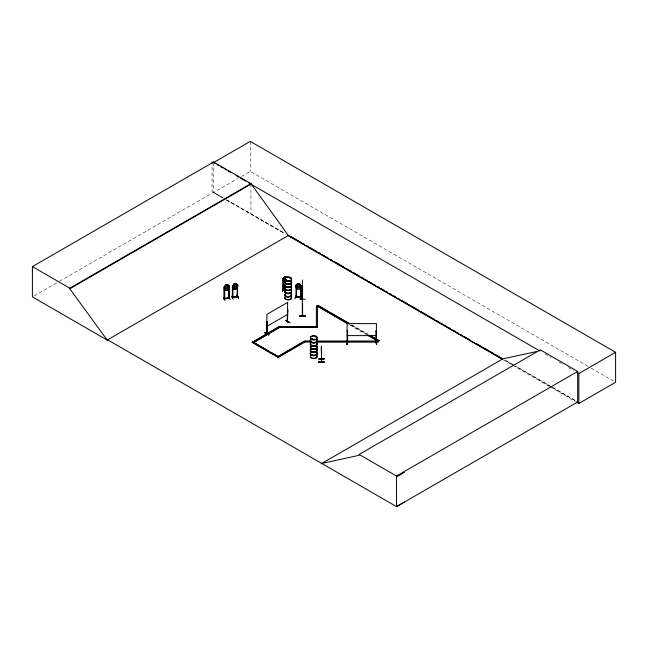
<?xml version="1.0" encoding="UTF-8"?>
<svg xmlns="http://www.w3.org/2000/svg" width="648" height="648" viewBox="0 0 648 648"><rect width="100%" height="100%" fill="white"/><g stroke="black" fill="none" stroke-linecap="round" stroke-linejoin="round"><path stroke-width="0.49" stroke-dasharray="3.24 2.43" d="M34.15 295.885L58.636 281.742M59.511 281.24L213.548 192.302L223.114 197.826M213.548 162.583L213.548 192.553L238.043 178.419M241.534 176.394L250.282 171.347L590.19 367.594M222.985 197.899L212.082 191.63L212.082 164.884M226.476 199.908L283.986 232.98L226.598 199.835M514.212 365.375L504.63 359.859L514.188 365.383M551.683 386.921L515.087 365.869L551.586 386.978M552.55 387.415L576.08 400.95M591.073 368.096L615.6 382.263M545.057 353.978L551.124 357.477M558.924 361.981L564.133 364.986M568.466 367.489L573.666 370.494M552.452 387.472L575.934 401.031M213.548 192.553L223.114 198.077M226.598 200.086L286.019 234.39M503.464 359.932L511.353 364.492M512.236 364.994L549.059 386.257M549.933 386.767L575.359 401.444M352.091 325.029L368.599 334.562M351.216 324.907L367.732 334.433M350.463 324.964L366.971 334.498M349.596 324.842L366.104 334.368M250.946 184.17L250.946 214.14M250.282 141.377L250.282 171.347M313.754 338.491A3.426 1.976 0 0 1 314.644 338.556"/><path stroke-width="0.97" d="M229.044 286.254L229.473 286.205L228.971 286.311M233.094 285.647L232.397 285.663L233.013 285.574L232.891 297.716L232.98 297.246M283.581 278.502L282.974 278.421L284.747 276.793L286.546 277.069L284.756 276.882L283.881 278.616L283.881 280.041L285.055 281.354M302.592 299.303L302.567 298.801M302.324 315.941L302.373 280.001M302.333 316.24L302.341 315.479L302.584 315.949M285.873 280.195L286.708 280.203L286.068 280.082M286.619 280.106L286.238 280.511M290.434 278.049L290.223 277.871M289.915 278.219L290.344 277.968M312.287 339.179L311.558 339.244L311.672 338.726M311.421 338.953L312.417 338.904M315.519 336.895L315.819 336.895M321.359 358.66L321.416 359.381L321.635 358.66M321.351 347.012L321.602 362.208L321.416 346.178L321.416 352.958M296.541 285.079L296.014 285.007L295.966 297.011L296.136 296.428L296.468 297.084L296.468 284.966M264.749 332.708C268.41 333.023 271.933 337.341 264.749 332.708L268.669 334.935M268.88 334.822L264.951 332.343M234.26 285.493L234.803 283.735M302.316 299.53L302.373 298.833M224.702 299.012C222.928 297.829 227.756 298.453 229.384 297.643M224.119 298.995L229.384 298.193L228.906 298.145M298.315 283.743L297.732 286.149L298.882 287.064L299.473 286.416L298.898 283.832M224.168 287.137L225.933 284.926L225.091 288.417L226.249 289.348L227.408 289.146L228.541 287.817L227.699 284.585L225.909 284.893C222.434 287.842 226.006 286.789 224.168 286.999L224.24 299.117L224.662 299.052L224.718 287.056M223.301 297.497L224.937 300.575M283.095 278.34L283.046 290.434L283.095 278.34L283.573 278.413L283.581 290.515M282.957 280.357L284.772 282.447M285.93 277.271L285.331 277.214L284.764 279.588M283.727 288.838L282.261 291.843M283.581 290.077L283.087 290.474M283.581 290.207L283.038 289.883M295.925 286.918L297.716 289.057L299.514 289.34L301.288 287.712L301.288 285.809L299.514 283.63L297.716 283.354L295.925 285.015L295.925 286.918L297.74 289.016M299.498 283.67L297.699 283.387L296.849 285.177L296.849 286.602L298.023 287.915L299.19 288.093L300.34 287.137L299.514 283.63M296.695 295.148L294.978 298.428L296.428 295.326M300.761 285.76L301.271 285.711L301.231 297.829M296.063 297.019L301.32 297.683M295.998 296.59L296.492 296.501M301.279 297.375C286.027 295.229 312.846 298.793 296.014 296.995M300.761 285.63L300.761 297.602M300.623 299.068L302.025 295.974L300.664 299.271M300.591 299.295L302.3 296.241M346.721 344.542L346.696 342.152L346.996 344.307M346.947 344.517L346.964 341.123L346.988 344.485M285.728 280.94A3.434 1.985 0 0 1 286.44 280.633L286.7 280.26M312.223 338.977L311.85 338.855M232.932 297.124L232.527 297.343M232.397 285.663L232.397 297.764L237.654 296.849L232.446 297.626M232.924 297.683L232.802 297.108M237.022 296.825L237.557 296.428M224.168 298.987L224.759 299.003M228.857 298.169L229.011 286.157M229.376 298.21L228.857 298.283L228.971 286.165M232.527 285.809L234.212 283.549L233.393 287.08L234.544 288.004L235.694 287.793L236.836 286.457L235.977 283.314L234.212 283.549L234.228 289.283L235.985 288.935L237.759 286.748L236.01 288.968L234.228 289.283L232.527 287.68M229.457 286.173L229.473 288.109L227.667 290.239L225.909 290.596L224.232 289.008M229.416 288.101L227.715 290.32L225.941 290.539L224.208 288.976M347.563 330.909L347.069 330.917L347.563 330.909L347.62 342.703M266.855 333.234L267.284 332.983M266.855 333.671L266.895 314.369L287.655 302.381L287.267 321.886L287.834 321.708M287.793 321.343L287.267 321.449M347.012 342.905C348.567 343.302 346.008 342.565 347.506 342.428M375.937 330.917L376.431 331.023L375.937 330.917L375.994 343.051C376.82 341.65 375.686 343.497 376.375 343.027L376.431 323.627L347.069 323.627L347.085 343.027M283.038 290.32L283.589 290.377M267.243 321.449L267.187 333.453M287.267 321.886L287.655 309.671L287.437 321.967L287.655 321.222M287.469 321.943L287.793 309.744M285.809 320.558L289.94 322.664L286.019 320.428M107.665 339.852L107.244 340.103L32.4 296.889L32.4 266.611L213.548 162.024L250.946 183.611L288.344 235.483L502.459 359.105M213.548 162.024L213.548 162.583L250.282 141.377L615.6 352.293L615.6 382.263L578.866 403.469L576.242 401.946M32.4 266.611L69.798 288.198L250.946 183.611M404.449 502.103L396.519 506.623L107.617 339.827L107.187 340.07L69.798 288.757L250.946 184.17M107.187 340.07L288.765 235.24M266.895 326.357L287.655 314.369M310.894 342.014L304.86 342.014L278.146 357.437L252.194 342.452L278.899 326.657L279.661 327.094L317.439 327.094M252.194 342.452L278.899 327.029L279.661 327.467L317.439 327.467L317.439 305.897L318.192 305.459L349.483 323.522M279.661 327.094L253.708 342.452L279.661 327.467L279.661 326.471L316.37 326.471M327.75 311.356L318.192 305.84L317.439 306.277L347.855 323.838M310.894 341.642L304.098 341.204L278.146 356.562L291.989 348.567M293.722 347.571L299.773 344.072M301.506 343.076L304.098 341.577L304.86 342.014L304.86 341.018L310.894 341.018M252.194 342.079L278.146 357.064L304.86 341.642M378.27 341.399L379.031 340.581L378.27 341.018L316.929 341.018M321.311 463.693L502.889 358.854L536.341 351.581M321.732 463.442L359.13 455.309L359.13 454.442L540.278 349.855L577.676 371.442L577.676 402.035L396.519 506.623L396.519 476.029L577.676 371.442M540.278 350.722L539.857 350.973L248.338 182.663M577.133 372.495L578.866 373.499L615.6 352.293M396.519 476.904L404.449 472.384M231.49 296.176L233.11 299.214M286.1 280.219L286.619 280.26M311.704 339.017L312.166 339.017M283.5 290.077L283.095 290.021M232.365 297.197L232.988 297.351M237.557 296.865L237.549 284.747L237.079 284.828L237.192 296.93M302.592 316.248L302.559 303.953M228.906 297.707L229.424 297.772L224.192 298.679M267.025 333.752L267.033 321.732M234.819 283.775L235.394 283.67L235.977 286.019L234.819 286.967L234.26 286.335M238.521 298.25L237.111 295.204M237.549 296.298L237.038 296.363L237.605 296.29M236.86 295.188L238.739 298.242L237.103 295.18M225.958 284.974L227.691 284.666M228.655 296.371L230.21 299.651M376.375 342.589L375.881 342.581M375.913 342.881L376.375 342.873M300.85 297.181L300.688 297.724M285.841 320.493L289.761 322.728M232.478 297.764L232.454 285.768M224.645 298.906L224.759 298.688M286.473 280.649L285.979 280.26M237.484 296.727L237.549 284.747M224.249 299.101L224.168 286.999M302.567 287.283L302.567 299.595M299.716 299.174L305.224 299.23M299.716 316.022C316.799 316.232 288.125 316.264 305.224 316.046M299.716 316.232L305.224 316.264M376.512 341.14L376.504 344.55L376.763 342.128M279.661 326.851L316.37 326.851M347.069 335.615L376.431 335.615M316.929 341.642L378.27 341.642M316.929 342.014L378.27 342.014L378.27 341.018L368.712 335.502M318.759 358.943L324.259 358.96M318.759 361.957L324.259 361.965L324.259 362.386L318.759 362.378L318.759 361.957L324.259 362.005M318.759 362.224L324.259 362.208M229.335 297.651L229.384 298.08M298.299 283.775L298.882 283.865M376.545 344.315L376.553 342.128M237.079 296.492L232.397 297.327M264.935 332.375L268.855 334.611M213.548 162.583L215.29 163.588M217.031 164.592L218.773 165.596M220.506 166.601L223.114 168.107M224.856 169.112L226.598 170.116M228.339 171.121L230.947 172.627M236.164 175.64L238.772 177.147M240.513 178.151L245.73 181.157M290.515 236.245L296.63 239.776M298.38 240.789L301.004 242.303M302.746 243.308L304.495 244.32M306.245 245.325L308.869 246.839M310.619 247.852L312.36 248.864M314.11 249.869L316.734 251.384M318.484 252.396L320.225 253.4M322.85 254.915L324.599 255.928M326.349 256.932L328.091 257.945M330.715 259.459L332.464 260.464M334.214 261.476L343.829 267.025M346.445 268.539L351.694 271.569M353.435 272.573L359.559 276.105M361.301 277.117L363.925 278.632M365.675 279.636L367.424 280.649M369.174 281.661L371.79 283.168M373.54 284.18L375.289 285.193M377.906 286.7L379.655 287.712M381.405 288.725L384.029 290.239M385.779 291.244L387.52 292.256M389.27 293.261L391.894 294.775M393.644 295.788L395.385 296.792M398.01 298.307L399.759 299.319M401.509 300.324L407.624 303.855M409.374 304.868L418.989 310.416M420.73 311.429L426.854 314.96M428.595 315.965L434.719 319.505M436.46 320.509L439.085 322.024M440.834 323.036L442.584 324.041M444.334 325.053L446.95 326.568M448.7 327.572L450.449 328.585M453.065 330.099L454.815 331.104M456.565 332.116L458.314 333.121M460.939 334.635L462.68 335.648M464.43 336.652L470.545 340.192M476.669 343.724L481.91 346.745M483.659 347.757L494.149 353.808M495.89 354.821L502.014 358.352M287.769 235.402L502.589 359.429M370.34 335.567L379.031 340.581M329.492 312.36L349.483 323.903M371.207 336.442L374.682 338.45M376.423 339.455L379.031 340.961M347.855 323.457L317.439 305.897L316.37 305.897L316.37 327.467M367.845 335.372L377.403 340.897M254.68 343.011L269.39 351.508M271.115 352.504L278.899 356.999L252.947 342.014M359.13 454.442L396.519 476.029M347.069 342.573L347.62 342.573L347.012 342.573M286.797 280.195L286.659 280.098M237.759 286.748L237.743 284.812L235.977 283.314M232.511 287.647L234.236 289.202M227.699 284.585L229.473 286.205M237.759 284.845L237.079 284.828M305.224 316.24L299.716 316.256M578.866 373.499L578.866 403.469M267.421 333.056L267.421 333.493L267.381 321.529M229.335 286.1L229.351 298.234M212.082 161.911L212.082 163.895M69.798 288.198L69.798 288.757M316.775 343.132A3.483 2.009 0 0 1 313.754 346.154A3.483 2.009 0 0 1 310.74 343.132M316.726 343.343A3.426 1.976 0 0 1 313.754 346.307A3.426 1.976 0 0 1 310.789 343.343M310.797 345.935A3.418 1.976 0 0 0 313.754 348.891A3.418 1.976 0 0 0 316.718 345.935A3.443 1.985 0 0 1 313.754 348.98A3.443 1.985 0 0 1 310.781 346M316.718 346.137A3.418 1.976 0 0 1 313.754 349.102A3.418 1.976 0 0 1 310.797 346.137M316.775 339.827A3.483 2.009 0 0 1 313.754 342.841A3.483 2.009 0 0 1 310.74 339.827M316.734 342.784A3.434 1.985 0 0 1 313.754 345.765A3.434 1.985 0 0 1 310.781 342.784M316.726 340.038A3.426 1.976 0 0 1 313.754 343.003A3.426 1.976 0 0 1 310.789 340.038M316.775 342.962A3.483 2.009 0 0 1 313.754 345.983A3.483 2.009 0 0 1 310.74 342.962M316.775 339.657A3.483 2.009 0 0 1 313.754 342.671A3.483 2.009 0 0 1 310.74 339.657M316.726 339.479A3.426 1.976 0 0 1 313.754 342.452A3.426 1.976 0 0 1 310.789 339.479M316.775 352.561A3.483 2.009 0 0 1 313.754 355.582A3.483 2.009 0 0 1 310.74 352.561M316.726 352.771A3.426 1.976 0 0 1 313.754 355.736A3.426 1.976 0 0 1 310.789 352.771M316.718 355.363A3.418 1.976 0 0 1 313.754 358.32A3.418 1.976 0 0 1 310.797 355.363M316.726 355.533A3.426 1.976 0 0 1 313.754 358.506A3.426 1.976 0 0 1 310.789 355.533M316.775 349.256A3.483 2.009 0 0 1 313.754 352.269A3.483 2.009 0 0 1 310.74 349.256M316.734 352.212A3.434 1.985 0 0 1 313.754 355.185A3.434 1.985 0 0 1 310.781 352.212M316.726 349.466A3.426 1.976 0 0 1 313.754 352.431A3.426 1.976 0 0 1 310.789 349.466M316.775 352.391A3.483 2.009 0 0 1 313.754 355.412A3.483 2.009 0 0 1 310.74 352.391M316.775 349.086A3.483 2.009 0 0 1 313.754 352.099A3.483 2.009 0 0 1 310.74 349.086M316.726 348.908A3.426 1.976 0 0 1 313.754 351.88A3.426 1.976 0 0 1 310.789 348.908M291.114 287.258A3.418 1.976 0 0 1 288.603 290.199A3.418 1.976 0 0 1 284.853 287.728M285.719 280.544A3.443 1.985 0 0 0 291.479 279.653A3.443 1.985 0 0 0 287.267 277.214A3.443 1.985 0 0 0 285.719 280.544A3.483 2.009 0 0 1 286.416 280.244M291.171 281.151A3.483 2.009 0 0 1 288.611 284.148A3.483 2.009 0 0 1 284.796 281.637M285.695 280.73A3.483 2.009 0 0 1 286.416 280.414M291.13 281.354A3.434 1.985 0 0 1 288.603 284.31A3.434 1.985 0 0 1 284.837 281.831M291.171 280.981A3.483 2.009 0 0 1 288.611 283.978A3.483 2.009 0 0 1 284.796 281.467M291.13 280.803A3.434 1.985 0 0 1 288.603 283.759A3.434 1.985 0 0 1 284.837 281.281M285.185 280.803A3.434 1.985 0 0 1 286.44 280.074M291.13 284.666A3.434 1.985 0 0 1 288.603 287.623A3.434 1.985 0 0 1 284.837 285.144M291.171 284.456A3.483 2.009 0 0 1 288.611 287.453A3.483 2.009 0 0 1 284.796 284.942M291.171 284.286A3.483 2.009 0 0 1 288.611 287.283A3.483 2.009 0 0 1 284.796 284.772M291.122 284.108A3.426 1.976 0 0 1 288.603 287.064A3.426 1.976 0 0 1 284.845 284.585M291.122 287.445A3.426 1.976 0 0 1 288.603 290.393A3.426 1.976 0 0 1 284.845 287.923M291.114 287.736A3.418 1.976 0 0 1 288.603 290.685A3.418 1.976 0 0 1 284.853 288.214M291.114 296.687A3.418 1.976 0 0 1 288.603 299.627A3.418 1.976 0 0 1 284.853 297.157M291.138 287.566A3.443 1.985 0 0 1 288.603 290.531A3.443 1.985 0 0 1 284.828 288.044M291.13 290.782A3.434 1.985 0 0 1 288.603 293.738A3.434 1.985 0 0 1 284.837 291.26M291.13 290.231A3.434 1.985 0 0 1 288.603 293.188A3.434 1.985 0 0 1 284.837 290.709M291.13 294.095A3.434 1.985 0 0 1 288.603 297.051A3.434 1.985 0 0 1 284.837 294.573M291.171 293.884A3.483 2.009 0 0 1 288.611 296.881A3.483 2.009 0 0 1 284.796 294.37M291.171 293.714A3.483 2.009 0 0 1 288.611 296.711A3.483 2.009 0 0 1 284.796 294.2M291.122 293.536A3.426 1.976 0 0 1 288.603 296.492A3.426 1.976 0 0 1 284.845 294.014M291.171 290.579A3.483 2.009 0 0 1 288.611 293.576A3.483 2.009 0 0 1 284.796 291.065M291.171 290.409A3.483 2.009 0 0 1 288.611 293.406A3.483 2.009 0 0 1 284.796 290.895M291.138 296.857A3.443 1.985 0 0 1 288.603 299.822A3.443 1.985 0 0 1 284.828 297.343M291.138 296.744A3.443 1.985 0 0 1 288.603 299.708A3.443 1.985 0 0 1 284.828 297.221M226.525 285.12L225.966 286.837L226.525 288.311L227.691 287.372L227.1 285.015L226.525 285.12M324.259 358.854L318.759 359.033L324.259 358.781M312.036 339.406A3.434 1.985 0 0 0 317.188 337.689A3.434 1.985 0 0 0 312.036 335.972A3.434 1.985 0 0 0 312.036 339.406M312.044 339.69A3.426 1.976 0 0 0 317.188 337.981A3.426 1.976 0 0 0 312.044 336.263A3.426 1.976 0 0 0 312.044 339.69M313.754 349.377A3.418 1.976 0 0 0 316.718 346.413A3.418 1.976 0 0 1 313.754 349.385A3.418 1.976 0 0 1 310.797 346.429A3.418 1.976 0 0 0 313.754 349.377M286.432 280.746A3.443 1.985 0 0 0 291.6 279.029A3.443 1.985 0 0 0 286.432 277.304A3.443 1.985 0 0 0 286.432 280.746M286.448 281.005A3.418 1.976 0 0 0 291.576 279.296A3.418 1.976 0 0 0 286.448 277.587A3.418 1.976 0 0 0 286.448 281.005"/></g></svg>
